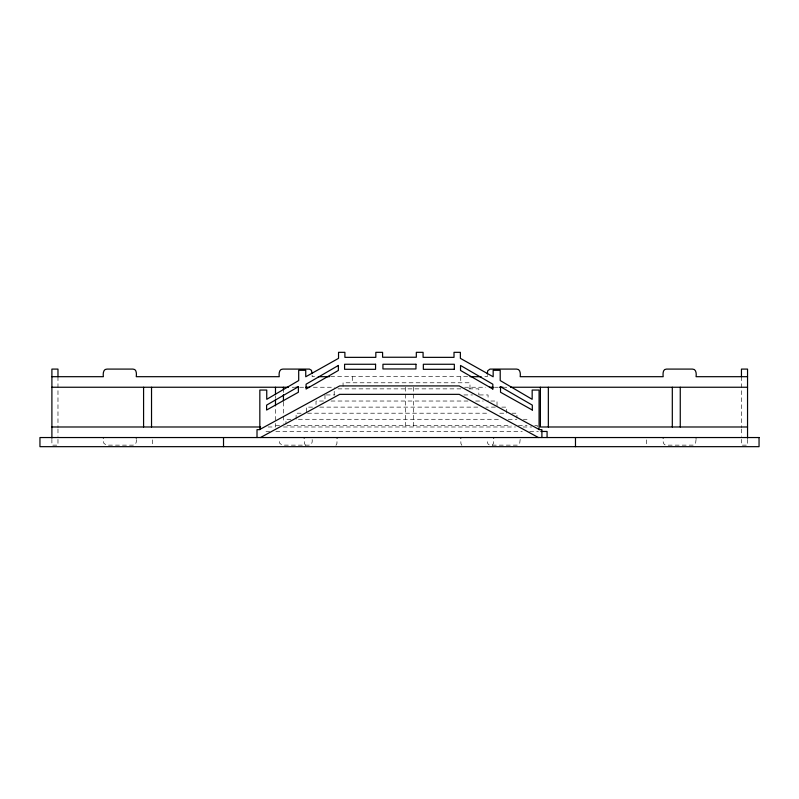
<?xml version="1.0" encoding="UTF-8"?>
<svg xmlns="http://www.w3.org/2000/svg" width="799" height="799" viewBox="0 0 799 799"><rect width="100%" height="100%" fill="white"/><g stroke="black" fill="none" stroke-linecap="round" stroke-linejoin="round"><path stroke-width="0.6" stroke-dasharray="4 3" d="M335.95 445.393L336.908 443.605L337.088 439.8M492.374 445.303L493.442 443.325L493.632 439.6M314.606 376.689L312.139 376.689L312.139 374.711M330.636 376.689L468.793 376.689M484.833 376.689L487.3 376.689L487.3 375.45M292.164 387.245L294.661 387.245M299.645 387.245L304.639 387.245M313.368 387.245L334.571 387.245M464.569 387.245L485.702 387.245M494.401 387.245L498.137 387.245M504.349 387.245L506.836 387.245M337.947 388.863L461.383 388.863M468.863 388.863L478.841 388.863L478.841 394.946M326.222 394.946L334.941 394.946M463.879 394.946L472.608 394.946M479.35 394.946L488.069 394.946L488.069 401.028M323.515 401.028L316.024 401.028L316.024 407.12M331.006 401.028L468.314 401.028M475.615 401.028L483.285 401.028M490.776 401.028L497.018 401.028L497.018 407.12L485.782 407.12M312.569 407.12L306.347 407.12L306.347 413.203M319.77 407.12L478.301 407.12M501.722 407.12L506.706 407.12L506.706 413.203L496.968 413.203M301.103 413.203L296.109 413.203L296.109 419.285M307.585 413.203L489.487 413.203M511.939 413.203L516.933 413.203L516.933 418.067M290.946 419.285L285.972 419.285L285.972 424.159M298.397 419.285L500.973 419.285M508.204 419.285L516.933 419.285M523.345 419.285L527.07 419.285M275.835 425.378L279.57 425.378M287.031 425.378L511.08 425.378M518.371 425.378L527.07 425.378M534.721 425.378L537.218 425.378L537.218 429.023M268.055 426.986L275.485 426.986L275.485 407.12M283.435 426.986L515.535 426.986M522.995 426.986L531.695 426.986M265.967 431.46L269.692 431.46M275.835 431.46L522.276 431.46M529.667 431.46L538.376 431.46M461.892 445.393L460.933 443.605L460.753 439.8M305.468 445.303L304.399 443.325L304.199 439.6M747.544 439.35L747.544 445.143L741.452 445.153L741.452 439.35M741.452 376.689L741.452 427.735M741.452 428.963L741.452 436.314M696.069 439.35L695.609 443.275L693.103 445.133L666.506 445.153C663.56 445.413 662.721 441.787 663.18 439.52M646.331 439.83L646.331 445.532M520.179 439.35L519.72 443.275L517.223 445.133L490.626 445.153C487.68 445.413 486.841 441.787 487.3 439.52M469.982 388.863L469.982 382.781L343.061 382.781L343.061 386.426M460.753 376.689L460.753 382.781M413.602 387.245L413.602 426.986M405.662 387.245L405.662 426.986M352.289 376.689L352.289 382.781M334.202 391.3L334.202 394.946M324.973 394.946L324.973 401.028M312.139 439.52C312.599 441.787 311.76 445.413 308.813 445.153L282.217 445.133L279.71 443.275L279.251 439.35M283.435 388.494L283.435 393.458M283.435 402.147L283.435 423.26M275.485 395.944L275.485 398.421M152.669 439.83L152.669 446.671M136.259 439.52C136.719 441.787 135.88 445.413 132.934 445.153L106.337 445.133L103.83 443.275L103.371 439.35M57.977 376.689L57.977 427.735M57.977 428.963L57.977 436.314M57.977 439.35L57.977 445.143L51.895 445.153L51.895 439.35"/><path stroke-width="1.2" d="M260.474 429.113L339.685 385.917L459.225 385.917L538.436 429.113M260.474 437.542L339.685 394.346L459.225 394.346L538.436 437.542M51.895 376.689L103.371 376.689C102.931 374.032 103.111 368.878 106.996 369.088L132.934 369.088C136.799 368.908 136.579 374.192 136.259 376.689L279.251 376.689C278.811 374.032 279.001 368.878 282.886 369.088L309.453 369.098L311.4 370.257L312.139 373.313M318.302 376.689L329.408 376.689M470.032 376.689L481.128 376.689M747.544 376.689L696.069 376.689C696.508 374.032 696.319 368.878 692.433 369.088L666.506 369.088C662.641 368.908 662.86 374.192 663.18 376.689L520.179 376.689C520.618 374.032 520.439 368.878 516.554 369.088L489.977 369.098L487.71 370.786L487.3 373.972M51.895 387.245L288.429 387.245M295.91 387.245L298.407 387.245M305.887 387.245L309.622 387.245M489.437 387.245L493.163 387.245M499.375 387.245L503.11 387.245M510.561 387.245L747.544 387.245M51.895 426.986L260.614 426.986M747.544 426.986L540.394 426.986L540.394 387.245M540.863 431.46L547.075 431.46L547.075 437.542M747.544 438.162L747.544 369.098L741.452 369.088L741.452 376.689M696.069 437.542L696.069 438.102M680.259 387.245L680.259 426.986M672.309 387.245L672.309 426.986M663.18 437.542L663.18 438.162M575.48 437.542L575.48 446.671M548.344 387.245L548.344 426.986M541.902 437.542L541.902 429.662L539.075 429.662L539.075 390.052L532.164 390.052L532.164 399.31L500.214 380.564L500.214 370.297L493.163 370.297L493.163 376.768L460.374 358.352L460.374 352.329L454.012 352.329L454.012 357.353L423.08 357.353L423.08 352.329L416.319 352.329L416.319 357.243L382.581 357.243L382.581 352.329L375.83 352.329L375.83 357.353L344.898 357.353L344.898 352.329L338.536 352.329L338.536 358.352L305.747 376.768L305.747 370.297L298.696 370.297L298.696 380.564L266.746 399.31L266.746 390.052L259.835 390.052L259.835 429.662L257.008 429.662L257.008 437.542M493.632 437.542L493.632 438.182M460.753 437.542L460.753 438.242M337.088 437.542L337.088 438.242M304.199 437.542L304.199 438.182M283.435 387.245L283.435 389.732M283.435 394.696L283.435 400.908M275.485 387.245L275.485 394.696M275.485 399.67L275.485 405.872M223.52 437.542L223.52 446.671M151.53 387.245L151.53 426.986M143.58 387.245L143.58 426.986M136.259 437.542L136.259 438.162M103.371 437.542L103.371 438.102M57.977 376.689L57.977 369.098L51.895 369.088L51.895 438.162M338.377 365.463L306.077 384.209L306.077 389.043L338.377 370.446L338.377 365.463M298.377 386.746L266.596 405.123L266.596 410.037L298.377 392.249L298.377 386.746M454.331 369.288L423.34 369.328L423.34 364.264L454.331 364.264L454.331 369.288M375.57 364.264L344.579 364.264L344.579 369.288L375.57 369.328L375.57 364.264M415.959 364.264L382.941 364.264L382.941 368.958L415.959 368.958L415.959 364.264M759.05 437.542L39.95 437.542L39.95 446.671L759.05 446.671L759.05 437.542M532.314 410.037L500.534 392.249L500.534 386.746L532.314 405.123L532.314 410.037M492.833 389.043L460.534 370.446L460.534 365.463L492.833 384.209L492.833 389.043"/></g></svg>
